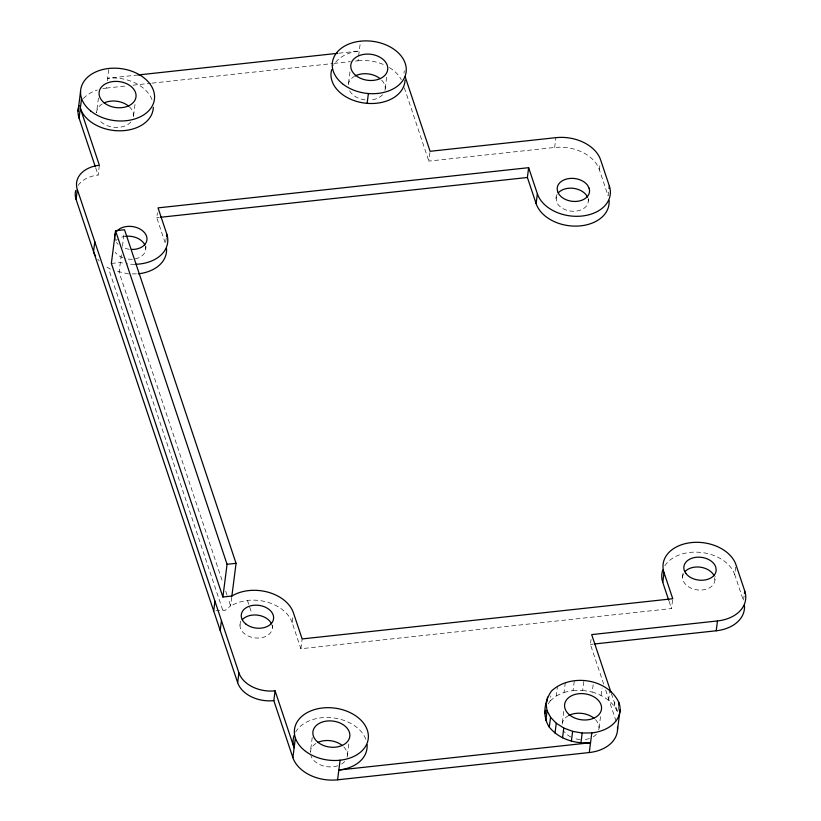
<?xml version="1.0" encoding="UTF-8"?>
<svg xmlns="http://www.w3.org/2000/svg" width="821" height="821" viewBox="0 0 821 821"><rect width="100%" height="100%" fill="white"/><g stroke="black" fill="none" stroke-linecap="round" stroke-linejoin="round"><path stroke-width="0.62" stroke-dasharray="4.11 3.08" d="M98.428 97.997L96.539 112.713A18.585 13.095 7.3 0 1 102.266 103.877M102.841 88.596A37.181 26.2 7.3 0 1 106.309 88.093L106.627 85.641M107.253 80.725L108.67 69.693M78.118 185.372A30.069 21.182 7.3 0 1 98.11 175.089L99.372 165.278M133.556 115.71L135.126 103.436M121.323 254.921L119.096 272.285L222.512 581.596M122.452 246.115L124.063 233.533M145.717 249.02L146.035 246.567M166.294 237.669L165.503 243.806L156.77 217.688L157.406 212.783M231.717 597.267L230.619 605.857L224.554 610.814L222.686 610.013L215.944 610.742M239.978 625.212L240.604 620.307M272.367 627.829L272.685 625.376M349.962 71.93L348.237 85.415A18.585 13.095 7.3 0 1 353.964 76.579M355.462 61.072L358.007 60.795L358.479 57.111M358.633 55.89L360.522 41.173M672.604 599.966L671.506 608.556L300.886 648.744L292.153 622.626L292.789 617.71M300.886 648.744L302.149 638.933M385.254 88.411L386.978 74.916M312.226 737.494L310.348 752.21A18.585 13.095 7.3 0 1 316.075 743.374M403.983 73.202L404.291 70.75M347.365 755.207L349.089 741.712M608.556 192.135L608.084 195.809L599.351 169.69A37.181 26.2 7.3 0 0 554.637 147.472L428.839 161.111L430.091 151.3M554.637 147.472L555.899 137.661M588.123 199.01A16.266 11.463 7.3 0 1 575.234 211.202A16.266 11.463 7.3 0 1 556.361 201.422L556.381 194.721M588.298 201.022L588.616 198.569M599.351 169.69L600.141 163.553M548.233 703.905L550.183 700.888L550.819 695.982M550.183 700.888L556.248 695.931L557.346 687.351M556.248 695.931L564.058 692.38L565.31 682.569M563.77 711.427L562.036 724.922A18.585 13.095 7.3 0 1 567.773 716.076M564.058 692.38L573.068 690.482L574.331 680.671M573.068 690.482L582.684 690.358L583.936 680.547M603.671 684.067L590.422 644.413L591.048 639.508M611.358 693.478L617.782 712.7C613.595 701.811 602.994 695.202 592.228 692.031L593.491 682.22M601.075 695.377L602.019 688.019M599.053 727.909L600.787 714.424M608.597 700.159L609.859 690.348M614.303 706.07L615.083 699.944M618.1 710.247L618.726 705.342M682.559 577.225L683.185 572.309M683.205 574.29A16.266 11.463 7.3 0 0 683.01 580.231L684.54 583.136A16.266 11.463 7.3 0 0 702.571 589.96A16.266 11.463 7.3 0 0 714.947 579.842L715.419 576.157M744.093 595.841L743.467 600.746L734.733 574.628L735.832 566.038M292.153 622.626A37.181 26.2 7.3 0 0 247.439 600.397L238.429 602.306L230.619 605.857L228.187 598.571M138.082 74.968L107.572 78.272A37.181 26.2 7.3 0 1 152.285 100.49M338.929 53.191L359.27 50.984A37.181 26.2 7.3 0 0 333.511 65.321M106.309 88.093L126.65 85.887M133.012 85.199L150.807 83.26M152.08 83.126L332.587 63.556M333.86 63.412L350.382 61.626M156.77 217.688L159.325 217.411M111.358 263.438L120.348 262.463A37.181 26.2 7.3 0 0 125.079 263.52M590.422 644.413L592.957 644.136M132.253 273.906L137.056 273.845M128.651 273.947L115.782 271.022M582.684 690.358L592.228 692.031M669.125 601.424L671.506 608.556M404.332 87.816L428.839 161.111M605.682 690.071L616.13 721.31M247.439 600.397L251.975 613.964M95.677 167.812L98.11 175.089M225.754 591.294L227.786 597.36M222.686 610.013L109.265 270.756L110.26 268.939A37.181 26.2 7.3 0 1 104.708 265.645M714.629 577.727L714.947 579.842M344.666 761.57A18.585 13.095 7.3 0 1 341.628 764.043M337.729 765.819A18.585 13.095 7.3 0 1 310.861 755.659M343.804 746.905A18.585 13.095 7.3 0 1 347.006 757.465M596.354 734.272A18.585 13.095 7.3 0 1 593.326 736.755M589.416 738.531A18.585 13.095 7.3 0 1 582.53 739.618M580.108 739.536A18.585 13.095 7.3 0 1 575.336 738.705M570.913 737.032A18.585 13.095 7.3 0 1 564.304 731.675M595.502 719.617A18.585 13.095 7.3 0 1 598.694 730.167M271.915 624.812A16.266 11.463 7.3 0 1 255.793 637.999A16.266 11.463 7.3 0 1 240.635 622.287M555.909 198.405A16.266 11.463 7.3 0 1 558.27 192.843M134.747 264.3A37.181 26.2 7.3 0 1 126.29 263.715M129.349 249.266A16.266 11.463 7.3 0 1 122.35 247.183M118.132 244.278A16.266 11.463 7.3 0 1 116.561 242.503M83.434 98.499A37.181 26.2 7.3 0 1 97.299 89.992M358.007 60.795A37.181 26.2 7.3 0 1 384.977 65.187M389.421 67.579A37.181 26.2 7.3 0 1 401.274 79.637M99.218 260.883A37.181 26.2 7.3 0 1 97.709 259.128M145.266 246.002A16.266 11.463 7.3 0 1 134.367 259.005M132.314 259.22A16.266 11.463 7.3 0 1 124.966 258.461M122.976 257.815A16.266 11.463 7.3 0 1 115.309 252.314M115.689 240.83A16.266 11.463 7.3 0 1 117.372 239.322M121.765 237.115A16.266 11.463 7.3 0 1 125.705 236.284M130.857 122.062A18.585 13.095 7.3 0 1 98.797 119.476M129.246 106.679A18.585 13.095 7.3 0 1 133.197 117.967M382.555 94.774A18.585 13.095 7.3 0 1 371.113 99.977M365.099 99.905A18.585 13.095 7.3 0 1 348.751 88.863M381.693 80.119A18.585 13.095 7.3 0 1 384.895 90.669M664.887 565.72A37.181 26.2 7.3 0 1 702.047 552.543A37.181 26.2 7.3 0 1 734.733 574.628M295.622 732.116A37.181 26.2 7.3 0 1 332.597 717.811A37.181 26.2 7.3 0 1 366.094 739.998"/><path stroke-width="1.23" d="M78.036 111.215L80.54 91.593M95.277 166.601L79.062 118.111L81.577 98.489M617.495 727.119A37.181 26.2 7.3 0 1 589.283 752.539L337.585 779.827A37.181 26.2 7.3 0 1 292.871 757.609L273.824 700.631A30.069 21.182 7.3 0 1 237.659 682.662L76.076 199.37L77.338 189.559A30.069 21.182 7.3 0 1 99.372 165.278L80.325 108.3A37.181 26.2 7.3 0 0 120.266 130.806A37.181 26.2 7.3 0 0 153.322 107.387M94.795 241.795L93.543 251.606A37.181 26.2 7.3 0 0 95.605 256.09M231.881 596.036L236.068 563.329L124.546 229.757L115.545 230.732L111.358 263.438L222.881 597.011L231.881 596.036A37.181 26.2 7.3 0 1 293.415 612.805L302.149 638.933L672.758 598.735L664.025 572.617A37.181 26.2 7.3 0 1 691.282 542.599A37.181 26.2 7.3 0 1 735.996 564.817L744.729 590.935L744.411 593.388M166.447 236.448L166.766 233.995L158.032 207.877L528.642 167.679L537.375 193.807L536.123 203.618A37.181 26.2 7.3 0 0 577.666 226.073A37.181 26.2 7.3 0 0 609.059 200.416M213.696 610.988L214.948 601.167M222.881 597.011L227.068 564.304L115.545 230.732M220.192 630.425L221.454 620.614M237.659 682.662L238.911 672.851L77.338 189.559M273.824 700.631L275.076 690.82A30.069 21.182 7.3 0 1 238.911 672.851M367.12 103.343L368.383 93.532M292.871 757.609L295.386 737.987M337.585 779.827L340.099 760.205M536.123 203.618L527.39 177.49L528.642 167.679M609.028 188.45L609.346 185.998L600.613 159.879A37.181 26.2 7.3 0 0 555.899 137.661L430.091 151.3L405.184 76.805M367.059 744.596A37.181 26.2 7.3 0 1 338.847 770.016L590.535 742.728C575.439 744.011 559.039 739.29 549.311 727.129C542.086 716.476 544.344 701.165 551.445 691.077C570.462 673.015 608.022 678.403 619.044 702.889L618.726 705.342M546.909 702.017L547.535 697.111M545.821 720.51L547.084 710.688L546.047 703.802M549.311 727.129L550.563 717.318L547.084 710.688M555.006 733.04L556.269 723.229L550.563 717.318M562.539 737.833L563.791 728.022L556.269 723.229M571.375 741.178L572.637 731.367L563.791 728.022M580.929 742.841L582.181 733.03L591.797 732.907A37.181 26.2 7.3 0 0 619.044 702.889M589.283 752.539L591.797 732.907M617.566 729.407L620.081 709.785M668.725 600.243L662.773 582.428L664.025 572.617M594.23 644.003L716.22 630.774L717.472 620.953A37.181 26.2 7.3 0 0 744.729 590.935M544.785 713.613L545.534 710.268M138.082 74.968L337.657 53.324M160.598 217.267L527.39 177.49M227.068 564.304L236.068 563.329M717.472 620.953L591.674 634.602L610.957 692.277M572.637 731.367L582.181 733.03M587.384 197.132L586.317 195.111A16.266 11.463 7.3 0 0 558.27 192.843M275.076 690.82L294.123 747.798A37.181 26.2 7.3 0 1 294.164 735.288M317.932 742.389A18.585 13.095 7.3 0 1 342.254 745.489M568.666 715.563A18.585 13.095 7.3 0 1 593.942 718.201M242.339 619.65A16.266 11.463 7.3 0 1 257.968 615.196A16.266 11.463 7.3 0 1 271.525 623.827M166.766 233.995A37.181 26.2 7.3 0 1 135.947 264.27M609.346 185.998A37.181 26.2 7.3 0 1 582.089 216.026A37.181 26.2 7.3 0 1 537.375 193.807M116.951 231.019A16.266 11.463 7.3 0 1 144.742 232.948A16.266 11.463 7.3 0 1 131.452 249.44M115.043 239.599A16.266 11.463 7.3 0 1 115.238 233.657M166.478 248.404A37.181 26.2 7.3 0 1 138.256 273.824M76.076 199.37A30.069 21.182 7.3 0 1 75.717 190.503M354.867 76.066A18.585 13.095 7.3 0 1 380.144 78.693M125.705 236.284A16.266 11.463 7.3 0 1 144.876 245.017M104.123 102.892A18.585 13.095 7.3 0 1 128.445 105.991M79.062 118.111A37.181 26.2 7.3 0 1 79.103 105.601M405.02 80.099A37.181 26.2 7.3 0 1 363.898 102.984A37.181 26.2 7.3 0 1 331.694 69.59M684.919 571.652A16.266 11.463 7.3 0 1 700.549 567.208A16.266 11.463 7.3 0 1 714.106 575.839M662.773 582.428A37.181 26.2 7.3 0 1 662.804 569.918M744.442 605.344A37.181 26.2 7.3 0 1 716.22 630.774M589.098 188.194L587.579 185.289A16.266 11.463 7.3 0 0 569.538 178.475A16.266 11.463 7.3 0 0 557.161 188.594L557.623 191.611A16.266 11.463 7.3 0 0 577.184 201.33A16.266 11.463 7.3 0 0 589.098 188.194M685.792 573.325L684.273 570.421A16.266 11.463 7.3 0 1 696.187 557.285A16.266 11.463 7.3 0 1 715.748 567.013L716.21 570.02A16.266 11.463 7.3 0 1 703.833 580.139A16.266 11.463 7.3 0 1 685.792 573.325M317.973 742.307A18.585 13.095 7.3 0 0 349.13 738.921A18.585 13.095 7.3 0 0 327.004 721.023A18.585 13.095 7.3 0 0 317.973 742.307M569.661 715.009A18.585 13.095 7.3 0 0 600.828 711.633A18.585 13.095 7.3 0 0 578.692 693.735A18.585 13.095 7.3 0 0 569.661 715.009M245.705 623.898A16.266 11.463 7.3 0 0 272.972 620.943A16.266 11.463 7.3 0 0 253.607 605.282A16.266 11.463 7.3 0 0 245.705 623.898M90.762 111.02A37.181 26.2 7.3 0 0 153.086 104.267A37.181 26.2 7.3 0 0 108.824 68.461A37.181 26.2 7.3 0 0 90.762 111.02M342.46 83.732A37.181 26.2 7.3 0 0 404.784 76.969A37.181 26.2 7.3 0 0 360.522 41.173A37.181 26.2 7.3 0 0 342.46 83.732M355.862 75.511A18.585 13.095 7.3 0 0 387.019 72.135A18.585 13.095 7.3 0 0 364.893 54.227A18.585 13.095 7.3 0 0 355.862 75.511M104.164 102.799A18.585 13.095 7.3 0 0 135.321 99.423A18.585 13.095 7.3 0 0 113.195 81.525A18.585 13.095 7.3 0 0 104.164 102.799M304.57 750.527A37.181 26.2 7.3 0 0 366.895 743.764A37.181 26.2 7.3 0 0 322.632 707.969A37.181 26.2 7.3 0 0 304.57 750.527"/></g></svg>
